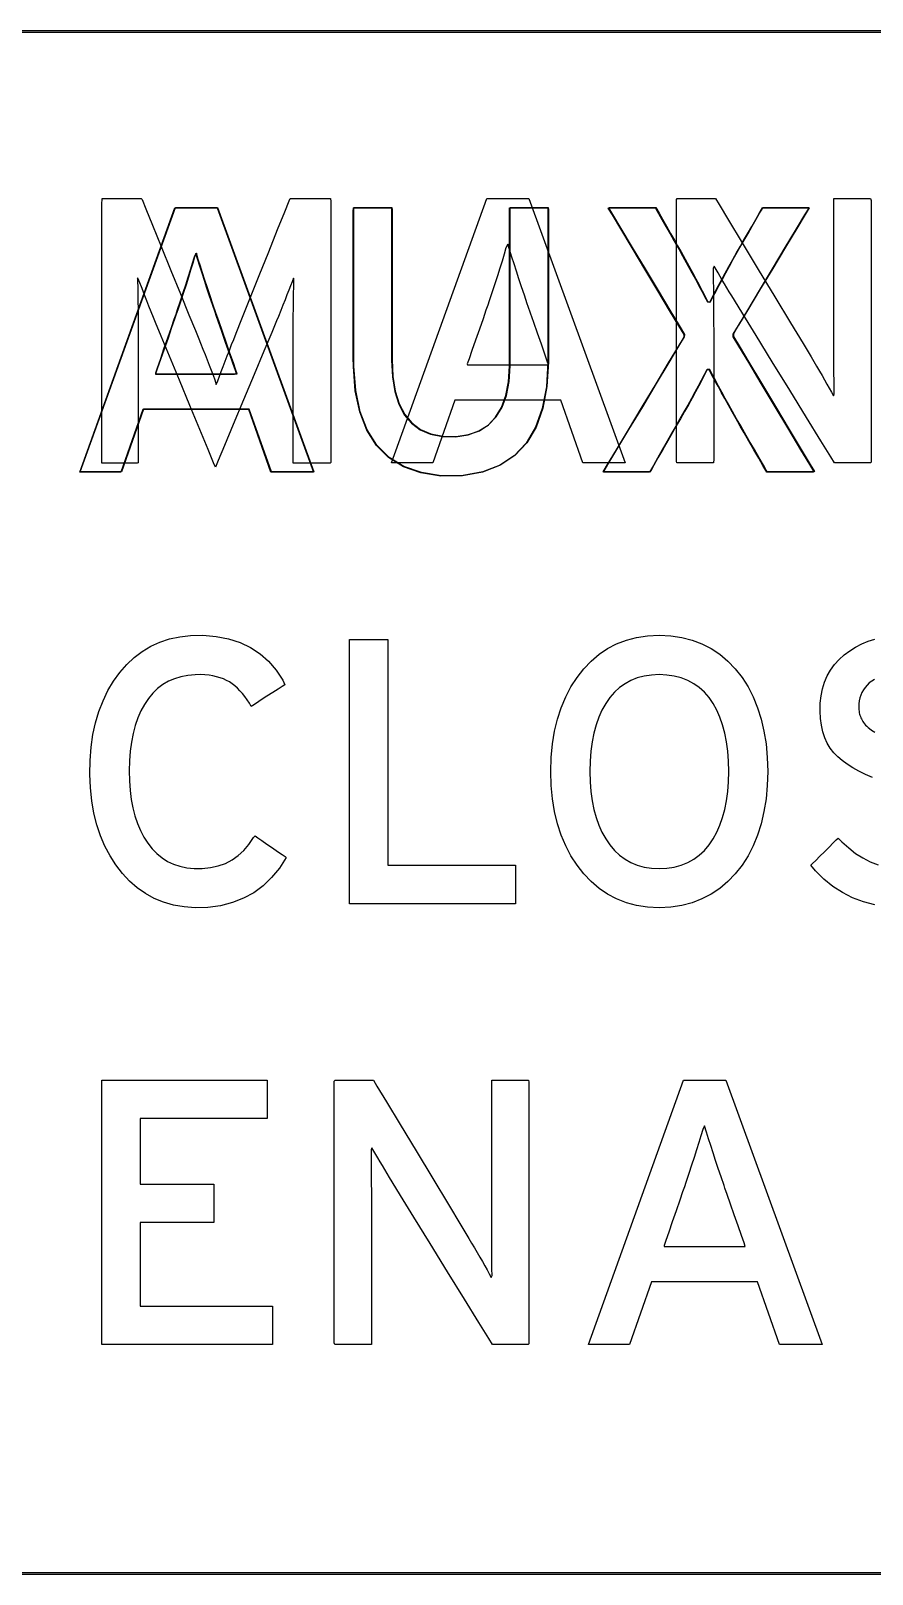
# Model space of a CAD drawing. Extents: x 1 to 47.7, y 0.2 to 35.
# Drawn here: x 24.362 to 24.733, y 7.687 to 8.367 of the extents above; entities that cross this region are included whole.
import ezdxf

# ---------------------------------------------------------------- set-up
doc = ezdxf.new("R2010")
doc.units = 0
doc.header["$MEASUREMENT"] = 0
for name, color, linetype in [('4_1__5U__UP_TO_TWO_IO_BOAR', 7, 'CONTINUOUS'), ('4_2__5U__FRONT_PANEL_W_24_', 7, 'CONTINUOUS'), ('5_1___24__TARGET_LEDS___12', 7, 'CONTINUOUS')]:
    doc.layers.add(name, color=color, linetype=linetype)

msp = doc.modelspace()

# ---------------------------------------------------------------- linework, layer by layer
at = {"layer": '4_1__5U__UP_TO_TWO_IO_BOAR'}
for points in [[(24.8609, 8.36655), (24.67013, 8.36655), (24.25698, 8.36655)], [(24.60582, 8.1767), (24.59606, 8.20439), (24.54934, 8.20439), (24.53966, 8.1767), (24.52151, 8.1767), (24.5635, 8.29332), (24.58206, 8.29332), (24.62454, 8.1767), (24.60582, 8.1767)], [(24.50289, 7.98226), (24.50289, 8.09888), (24.51979, 8.09888), (24.51979, 7.99934), (24.57614, 7.99934), (24.57614, 7.98226), (24.50289, 7.98226)], [(24.73359, 8.03798), (24.73045, 8.03934), (24.72754, 8.04076), (24.72487, 8.04224), (24.72242, 8.04379), (24.72021, 8.0454), (24.71822, 8.04704), (24.71645, 8.04885), (24.7149, 8.05085), (24.71359, 8.05307), (24.7125, 8.0555), (24.71164, 8.05813), (24.711, 8.06097), (24.7106, 8.06402), (24.71042, 8.06728), (24.7105, 8.07069), (24.71087, 8.07396), (24.71151, 8.07706), (24.71243, 8.07999), (24.71362, 8.08275), (24.71508, 8.08534), (24.71682, 8.08776), (24.71884, 8.09), (24.72112, 8.09208), (24.72354, 8.09389), (24.72609, 8.09549), (24.72878, 8.09687), (24.73163, 8.09804), (24.73462, 8.099)], [(24.73448, 8.08122), (24.73323, 8.08048), (24.73212, 8.07964), (24.73114, 8.07868), (24.73028, 8.07766), (24.72953, 8.07659), (24.7289, 8.07547), (24.72838, 8.0743), (24.72798, 8.07307), (24.72769, 8.07179), (24.72752, 8.07046), (24.72747, 8.06911), (24.72749, 8.06844), (24.72753, 8.06779), (24.72761, 8.06716), (24.72771, 8.06655), (24.72784, 8.06596), (24.728, 8.0654), (24.72819, 8.06485), (24.7284, 8.06432), (24.72864, 8.0638), (24.72893, 8.06325), (24.72926, 8.06271), (24.72964, 8.06217), (24.73006, 8.06163), (24.73053, 8.06111), (24.73105, 8.06059), (24.73162, 8.06008), (24.73223, 8.05957), (24.73314, 8.05889), (24.73457, 8.05798)], [(24.73457, 7.98176), (24.72954, 7.98312), (24.72479, 7.98493), (24.72031, 7.9872), (24.71609, 7.98993), (24.71214, 7.99311), (24.70846, 7.99675), (24.70638, 7.99929), (24.70711, 8.00003), (24.70849, 8.0014), (24.7103, 8.00321), (24.71233, 8.00523), (24.71437, 8.00726), (24.71619, 8.00909), (24.7176, 8.01049), (24.71837, 8.01126), (24.72009, 8.00962), (24.72304, 8.00688), (24.7261, 8.00449), (24.72929, 8.00245), (24.73259, 8.00076), (24.736, 7.99941)], [(24.39376, 7.78781), (24.39376, 7.90443), (24.46654, 7.90443), (24.46654, 7.88752), (24.41066, 7.88752), (24.41066, 7.85852), (24.44312, 7.85852), (24.44312, 7.84162), (24.41066, 7.84162), (24.41066, 7.80473), (24.46898, 7.80473), (24.46898, 7.78781), (24.39376, 7.78781)], [(24.69257, 7.78781), (24.68281, 7.8155), (24.63609, 7.8155), (24.62641, 7.78781), (24.60826, 7.78781), (24.65025, 7.90443), (24.66881, 7.90443), (24.71129, 7.78781), (24.69257, 7.78781)], [(24.22909, 7.68656), (24.43217, 7.68656), (24.641, 7.68656), (24.83546, 7.68656)]]:
    msp.add_lwpolyline(points, dxfattribs=at)
for points in [[(24.47814, 8.17665), (24.47814, 8.17887), (24.47814, 8.1848), (24.47814, 8.19335), (24.47814, 8.20342), (24.47814, 8.21391), (24.47814, 8.22373), (24.47814, 8.23179), (24.47814, 8.23699), (24.47814, 8.23901), (24.47814, 8.24186), (24.47816, 8.24457), (24.47818, 8.24714), (24.47821, 8.24957), (24.47825, 8.25186), (24.4783, 8.25401), (24.47836, 8.25603), (24.47842, 8.2579), (24.4782, 8.2582), (24.47757, 8.25655), (24.47688, 8.25478), (24.47614, 8.25287), (24.47534, 8.25083), (24.47448, 8.24866), (24.47356, 8.24637), (24.47259, 8.24394), (24.47156, 8.24137), (24.47075, 8.23941), (24.46861, 8.23429), (24.46514, 8.22599), (24.46084, 8.21569), (24.45618, 8.20455), (24.45165, 8.19373), (24.44775, 8.1844), (24.44496, 8.17772), (24.44377, 8.17486), (24.44297, 8.17672), (24.44052, 8.18264), (24.43687, 8.19149), (24.4325, 8.20208), (24.42788, 8.21325), (24.42351, 8.22384), (24.41985, 8.23268), (24.4174, 8.23861), (24.41651, 8.24079), (24.41548, 8.24338), (24.4145, 8.24584), (24.41358, 8.24817), (24.41271, 8.25036), (24.4119, 8.25243), (24.41114, 8.25436), (24.41042, 8.25617), (24.40977, 8.25784), (24.40938, 8.2583), (24.40945, 8.25646), (24.40951, 8.25447), (24.40956, 8.25235), (24.4096, 8.25009), (24.40963, 8.24769), (24.40966, 8.24515), (24.40967, 8.24248), (24.40968, 8.23966), (24.40968, 8.23765), (24.40968, 8.23324), (24.40968, 8.22572), (24.40968, 8.21619), (24.40968, 8.20575), (24.40968, 8.19549), (24.40968, 8.18651), (24.40968, 8.17991), (24.40968, 8.17677), (24.40933, 8.17665), (24.40799, 8.17665), (24.40591, 8.17665), (24.40337, 8.17665), (24.40066, 8.17665), (24.39807, 8.17665), (24.39586, 8.17665), (24.39433, 8.17665), (24.39376, 8.17665), (24.39376, 8.18085), (24.39376, 8.19206), (24.39376, 8.20822), (24.39376, 8.22725), (24.39376, 8.24709), (24.39376, 8.26566), (24.39376, 8.2809), (24.39376, 8.29074), (24.39379, 8.29332), (24.39468, 8.29332), (24.39655, 8.29332), (24.3991, 8.29332), (24.402, 8.29332), (24.40496, 8.29332), (24.40766, 8.29332), (24.40979, 8.29332), (24.41104, 8.29332), (24.41143, 8.29286), (24.41307, 8.28883), (24.41603, 8.28155), (24.41987, 8.27213), (24.42412, 8.26166), (24.42835, 8.25126), (24.43211, 8.24202), (24.43495, 8.23505), (24.43642, 8.23145), (24.43724, 8.22947), (24.43828, 8.22695), (24.43927, 8.22451), (24.44021, 8.22214), (24.4411, 8.21984), (24.44194, 8.21762), (24.44273, 8.21546), (24.44347, 8.21338), (24.44417, 8.21137), (24.44485, 8.2129), (24.44558, 8.21494), (24.44635, 8.21706), (24.44718, 8.21926), (24.44805, 8.22154), (24.44896, 8.22391), (24.44993, 8.22635), (24.45094, 8.22888), (24.45189, 8.23122), (24.45297, 8.23392), (24.45549, 8.24024), (24.45902, 8.24907), (24.46311, 8.25931), (24.46732, 8.26985), (24.47122, 8.2796), (24.47435, 8.28745), (24.47629, 8.2923), (24.47677, 8.29332), (24.47782, 8.29332), (24.47984, 8.29332), (24.48252, 8.29332), (24.48554, 8.29332), (24.48858, 8.29332), (24.49131, 8.29332), (24.49342, 8.29332), (24.49459, 8.29332), (24.49472, 8.29198), (24.49472, 8.28363), (24.49472, 8.26941), (24.49472, 8.2514), (24.49472, 8.23166), (24.49472, 8.21227), (24.49472, 8.1953), (24.49472, 8.18281), (24.49472, 8.17687), (24.49436, 8.17665), (24.49296, 8.17665), (24.49079, 8.17665), (24.48815, 8.17665), (24.48533, 8.17665), (24.48262, 8.17665), (24.48033, 8.17665), (24.47873, 8.17665)], [(24.71682, 8.1767), (24.71518, 8.17937), (24.7108, 8.18649), (24.70449, 8.19674), (24.69707, 8.20879), (24.68936, 8.22131), (24.68218, 8.23298), (24.67634, 8.24247), (24.67265, 8.24846), (24.67147, 8.25038), (24.67038, 8.25221), (24.66932, 8.25399), (24.6683, 8.25571), (24.66731, 8.25738), (24.66635, 8.259), (24.66543, 8.26057), (24.66455, 8.26209), (24.6637, 8.26356), (24.66334, 8.26261), (24.66335, 8.25981), (24.66336, 8.25691), (24.66337, 8.25393), (24.66339, 8.25085), (24.66341, 8.24769), (24.66344, 8.24443), (24.66347, 8.24109), (24.6635, 8.23765), (24.66351, 8.23552), (24.66351, 8.23009), (24.66351, 8.22192), (24.66351, 8.21211), (24.66351, 8.20175), (24.66351, 8.19194), (24.66351, 8.18377), (24.66351, 8.17834), (24.66349, 8.1767), (24.66273, 8.1767), (24.66102, 8.1767), (24.65864, 8.1767), (24.65591, 8.1767), (24.65311, 8.1767), (24.65054, 8.1767), (24.6485, 8.1767), (24.6473, 8.1767), (24.64709, 8.17752), (24.64709, 8.18508), (24.64709, 8.19883), (24.64709, 8.21665), (24.64709, 8.23645), (24.64709, 8.25609), (24.64709, 8.27346), (24.64709, 8.28645), (24.64709, 8.29295), (24.64742, 8.29332), (24.64884, 8.29332), (24.65107, 8.29332), (24.65383, 8.29332), (24.65678, 8.29332), (24.65962, 8.29332), (24.66204, 8.29332), (24.66372, 8.29332), (24.66435, 8.29332), (24.66591, 8.29072), (24.67009, 8.28379), (24.67611, 8.27382), (24.68318, 8.2621), (24.69054, 8.24991), (24.69739, 8.23856), (24.70296, 8.22932), (24.70647, 8.2235), (24.70766, 8.22151), (24.70892, 8.21934), (24.71013, 8.21725), (24.71129, 8.21524), (24.71239, 8.2133), (24.71345, 8.21143), (24.71445, 8.20964), (24.7154, 8.20793), (24.7163, 8.20629), (24.71665, 8.20722), (24.71662, 8.21012), (24.71659, 8.21309), (24.71656, 8.21614), (24.71654, 8.21928), (24.71653, 8.2225), (24.71652, 8.2258), (24.71651, 8.22918), (24.71651, 8.23264), (24.71651, 8.23477), (24.71651, 8.24018), (24.71651, 8.24831), (24.71651, 8.25807), (24.71651, 8.26839), (24.71651, 8.27816), (24.71651, 8.28629), (24.71651, 8.29169), (24.71653, 8.29332), (24.71728, 8.29332), (24.719, 8.29332), (24.72138, 8.29332), (24.72411, 8.29332), (24.72691, 8.29332), (24.72948, 8.29332), (24.73152, 8.29332), (24.73272, 8.29332), (24.73292, 8.2925), (24.73292, 8.28495), (24.73292, 8.2712), (24.73292, 8.25337), (24.73292, 8.23358), (24.73292, 8.21394), (24.73292, 8.19656), (24.73292, 8.18357), (24.73292, 8.17707), (24.73262, 8.1767), (24.7313, 8.1767), (24.72921, 8.1767), (24.72664, 8.1767), (24.72389, 8.1767), (24.72123, 8.1767), (24.71898, 8.1767), (24.71741, 8.1767)], [(24.58133, 8.24685), (24.58003, 8.25069), (24.57879, 8.25436), (24.57762, 8.25789), (24.57651, 8.26125), (24.57546, 8.26447), (24.57448, 8.26753), (24.57356, 8.27043), (24.5727, 8.27318), (24.57193, 8.27157), (24.57109, 8.26875), (24.57019, 8.26576), (24.5692, 8.2626), (24.56815, 8.25928), (24.56702, 8.25578), (24.56581, 8.25211), (24.56453, 8.24827), (24.56385, 8.24628), (24.56307, 8.24404), (24.56179, 8.24034), (24.5602, 8.23577), (24.55851, 8.23091), (24.55692, 8.22634), (24.55564, 8.22264), (24.55486, 8.22039), (24.55496, 8.21998), (24.5575, 8.21998), (24.56215, 8.21998), (24.56814, 8.21998), (24.57467, 8.21998), (24.58097, 8.21998), (24.58625, 8.21998), (24.58972, 8.21998), (24.59067, 8.22003), (24.59014, 8.22154), (24.58903, 8.22475), (24.58752, 8.22907), (24.58583, 8.23391), (24.58417, 8.2387), (24.58272, 8.24284), (24.58171, 8.24575)], [(24.47506, 8.00269), (24.47201, 7.99795), (24.46859, 7.99379), (24.46482, 7.99018), (24.46068, 7.98714), (24.45618, 7.98466), (24.45132, 7.98275), (24.44609, 7.9814), (24.44051, 7.98061), (24.43484, 7.98043), (24.42995, 7.98085), (24.42532, 7.98169), (24.42094, 7.98296), (24.41682, 7.98465), (24.41294, 7.98677), (24.40932, 7.98931), (24.40596, 7.99228), (24.40284, 7.99567), (24.39994, 7.99941), (24.39733, 8.00342), (24.39504, 8.0077), (24.3931, 8.01227), (24.39149, 8.01713), (24.39021, 8.02226), (24.38927, 8.02768), (24.38867, 8.03339), (24.3884, 8.03938), (24.38852, 8.04547), (24.38899, 8.0513), (24.3898, 8.05685), (24.39094, 8.06212), (24.39241, 8.06711), (24.39423, 8.07183), (24.39637, 8.07627), (24.39886, 8.08043), (24.40167, 8.08431), (24.40468, 8.08782), (24.40795, 8.09091), (24.41147, 8.09358), (24.41524, 8.09582), (24.41926, 8.09765), (24.42354, 8.09906), (24.42806, 8.10004), (24.43284, 8.10061), (24.43823, 8.10071), (24.44412, 8.1002), (24.4496, 8.09913), (24.45464, 8.0975), (24.45927, 8.09531), (24.46347, 8.09255), (24.46725, 8.08924), (24.4706, 8.08536), (24.47353, 8.08091), (24.47438, 8.07885), (24.47326, 8.07812), (24.47139, 8.07692), (24.46904, 8.0754), (24.46649, 8.07376), (24.464, 8.07215), (24.46184, 8.07076), (24.46029, 8.06976), (24.45961, 8.06932), (24.45875, 8.0707), (24.45776, 8.07221), (24.45673, 8.07363), (24.45568, 8.07495), (24.45461, 8.07617), (24.4535, 8.0773), (24.45238, 8.07833), (24.45122, 8.07927), (24.45003, 8.0801), (24.44871, 8.08081), (24.44732, 8.08143), (24.44585, 8.08197), (24.4443, 8.08241), (24.44267, 8.08277), (24.44097, 8.08305), (24.43918, 8.08323), (24.43731, 8.08333), (24.43481, 8.08331), (24.43159, 8.08301), (24.42855, 8.08242), (24.4257, 8.08154), (24.42303, 8.08038), (24.42056, 8.07893), (24.41827, 8.07719), (24.41617, 8.07516), (24.41426, 8.07284), (24.41251, 8.07022), (24.41094, 8.06734), (24.40958, 8.06424), (24.40843, 8.06091), (24.40749, 8.05736), (24.40675, 8.05359), (24.40622, 8.04959), (24.40589, 8.04536), (24.40578, 8.04091), (24.40587, 8.03649), (24.40616, 8.03228), (24.40667, 8.0283), (24.40738, 8.02453), (24.40829, 8.02099), (24.40942, 8.01767), (24.41075, 8.01456), (24.41229, 8.01168), (24.41402, 8.009), (24.41591, 8.00653), (24.41798, 8.00436), (24.42024, 8.00251), (24.42269, 8.00096), (24.42533, 7.99971), (24.42816, 7.99878), (24.43117, 7.99815), (24.43437, 7.99783), (24.43794, 7.99783), (24.4416, 7.9982), (24.44502, 7.99895), (24.4482, 8.00009), (24.45114, 8.00161), (24.45384, 8.00351), (24.4563, 8.0058), (24.45853, 8.00847), (24.46052, 8.01152), (24.46129, 8.0122), (24.46245, 8.0114), (24.46427, 8.01014), (24.46651, 8.00859), (24.46891, 8.00693), (24.47122, 8.00534), (24.47318, 8.00398), (24.47455, 8.00304)], [(24.68735, 8.04061), (24.68714, 8.0344), (24.68659, 8.02849), (24.68569, 8.02289), (24.68445, 8.01758), (24.68286, 8.01257), (24.68093, 8.00786), (24.67865, 8.00345), (24.67603, 7.99934), (24.67304, 7.9955), (24.66976, 7.99204), (24.66621, 7.98903), (24.6624, 7.98647), (24.65833, 7.98436), (24.654, 7.98269), (24.6494, 7.98148), (24.64455, 7.98071), (24.63943, 7.98039), (24.63436, 7.98071), (24.62954, 7.98148), (24.625, 7.98269), (24.62072, 7.98436), (24.6167, 7.98647), (24.61296, 7.98903), (24.60947, 7.99204), (24.60626, 7.9955), (24.60327, 7.99934), (24.60059, 8.00345), (24.59825, 8.00786), (24.59627, 8.01257), (24.59464, 8.01758), (24.59337, 8.02289), (24.59245, 8.02849), (24.59189, 8.0344), (24.59167, 8.04061), (24.59189, 8.04682), (24.59245, 8.05274), (24.59337, 8.05836), (24.59464, 8.06369), (24.59627, 8.06873), (24.59825, 8.07348), (24.60059, 8.07793), (24.60327, 8.0821), (24.60626, 8.08593), (24.60947, 8.08934), (24.61296, 8.0923), (24.6167, 8.09482), (24.62072, 8.09689), (24.625, 8.09852), (24.62954, 8.09971), (24.63436, 8.10045), (24.63943, 8.10075), (24.64455, 8.10045), (24.6494, 8.09971), (24.654, 8.09852), (24.65833, 8.09689), (24.6624, 8.09482), (24.66621, 8.0923), (24.66976, 8.08934), (24.67304, 8.08593), (24.67603, 8.0821), (24.67865, 8.07793), (24.68093, 8.07348), (24.68286, 8.06873), (24.68445, 8.06369), (24.68569, 8.05836), (24.68659, 8.05274), (24.68714, 8.04682)], [(24.67013, 8.04061), (24.67002, 8.04519), (24.6697, 8.04954), (24.66916, 8.05365), (24.66841, 8.05752), (24.66745, 8.06115), (24.66627, 8.06455), (24.66488, 8.06771), (24.66328, 8.07064), (24.66145, 8.07328), (24.65941, 8.07561), (24.65716, 8.07762), (24.65472, 8.07934), (24.65207, 8.08075), (24.64921, 8.08185), (24.64616, 8.08265), (24.6429, 8.08315), (24.63943, 8.08335), (24.63604, 8.08315), (24.63284, 8.08265), (24.62984, 8.08185), (24.62703, 8.08075), (24.62442, 8.07934), (24.622, 8.07762), (24.61977, 8.07561), (24.61774, 8.07328), (24.61589, 8.07064), (24.61425, 8.06771), (24.61283, 8.06455), (24.61163, 8.06115), (24.61065, 8.05752), (24.60988, 8.05365), (24.60934, 8.04954), (24.60901, 8.04519), (24.6089, 8.04061), (24.60901, 8.03608), (24.60934, 8.03179), (24.60988, 8.02772), (24.61065, 8.02389), (24.61163, 8.02029), (24.61283, 8.01693), (24.61425, 8.0138), (24.61589, 8.0109), (24.61774, 8.00819), (24.61977, 8.00576), (24.622, 8.00364), (24.62442, 8.00186), (24.62703, 8.00039), (24.62984, 7.99925), (24.63284, 7.99844), (24.63604, 7.99795), (24.63943, 7.99779), (24.6429, 7.99795), (24.64616, 7.99844), (24.64921, 7.99925), (24.65207, 8.00039), (24.65472, 8.00186), (24.65716, 8.00364), (24.65941, 8.00576), (24.66145, 8.00819), (24.66328, 8.0109), (24.66488, 8.0138), (24.66627, 8.01693), (24.66745, 8.02029), (24.66841, 8.02389), (24.66916, 8.02772), (24.6697, 8.03179), (24.67002, 8.03608)], [(24.56595, 7.78781), (24.5643, 7.79048), (24.55992, 7.7976), (24.55361, 7.80785), (24.54619, 7.8199), (24.53848, 7.83242), (24.5313, 7.84409), (24.52546, 7.85358), (24.52177, 7.85957), (24.5206, 7.86149), (24.5195, 7.86332), (24.51844, 7.8651), (24.51742, 7.86682), (24.51643, 7.86849), (24.51547, 7.87012), (24.51455, 7.87169), (24.51367, 7.8732), (24.51282, 7.87467), (24.51247, 7.87372), (24.51247, 7.87092), (24.51248, 7.86802), (24.51249, 7.86504), (24.51251, 7.86196), (24.51253, 7.8588), (24.51256, 7.85554), (24.51259, 7.8522), (24.51262, 7.84876), (24.51263, 7.84663), (24.51263, 7.8412), (24.51263, 7.83303), (24.51263, 7.82322), (24.51263, 7.81286), (24.51263, 7.80305), (24.51263, 7.79488), (24.51263, 7.78945), (24.51261, 7.78781), (24.51185, 7.78781), (24.51014, 7.78781), (24.50776, 7.78781), (24.50503, 7.78781), (24.50223, 7.78781), (24.49966, 7.78781), (24.49762, 7.78781), (24.49642, 7.78781), (24.49622, 7.78863), (24.49622, 7.79619), (24.49622, 7.80994), (24.49622, 7.82777), (24.49622, 7.84756), (24.49622, 7.8672), (24.49622, 7.88457), (24.49622, 7.89757), (24.49622, 7.90406), (24.49654, 7.90443), (24.49796, 7.90443), (24.50019, 7.90443), (24.50295, 7.90443), (24.5059, 7.90443), (24.50874, 7.90443), (24.51116, 7.90443), (24.51284, 7.90443), (24.51347, 7.90443), (24.51504, 7.90184), (24.51922, 7.89491), (24.52523, 7.88493), (24.53231, 7.87321), (24.53966, 7.86102), (24.54651, 7.84967), (24.55208, 7.84043), (24.55559, 7.83461), (24.55678, 7.83262), (24.55804, 7.83046), (24.55925, 7.82837), (24.56041, 7.82635), (24.56151, 7.82441), (24.56257, 7.82254), (24.56357, 7.82075), (24.56452, 7.81904), (24.56543, 7.8174), (24.56577, 7.81833), (24.56574, 7.82123), (24.56571, 7.8242), (24.56568, 7.82726), (24.56567, 7.83039), (24.56565, 7.83361), (24.56564, 7.83691), (24.56564, 7.84029), (24.56563, 7.84375), (24.56563, 7.84588), (24.56563, 7.85129), (24.56563, 7.85942), (24.56563, 7.86919), (24.56563, 7.8795), (24.56563, 7.88927), (24.56563, 7.8974), (24.56563, 7.9028), (24.56565, 7.90443), (24.56641, 7.90443), (24.56812, 7.90443), (24.5705, 7.90443), (24.57323, 7.90443), (24.57603, 7.90443), (24.5786, 7.90443), (24.58064, 7.90443), (24.58184, 7.90443), (24.58204, 7.90361), (24.58204, 7.89606), (24.58204, 7.88231), (24.58204, 7.86448), (24.58204, 7.84469), (24.58204, 7.82505), (24.58204, 7.80768), (24.58204, 7.79468), (24.58204, 7.78818), (24.58174, 7.78781), (24.58042, 7.78781), (24.57833, 7.78781), (24.57576, 7.78781), (24.57301, 7.78781), (24.57036, 7.78781), (24.5681, 7.78781), (24.56653, 7.78781)], [(24.66808, 7.85796), (24.66678, 7.8618), (24.66554, 7.86548), (24.66437, 7.869), (24.66326, 7.87237), (24.66221, 7.87558), (24.66123, 7.87864), (24.66031, 7.88154), (24.65945, 7.88429), (24.65868, 7.88269), (24.65784, 7.87987), (24.65694, 7.87688), (24.65596, 7.87372), (24.6549, 7.87039), (24.65377, 7.86689), (24.65256, 7.86322), (24.65128, 7.85938), (24.6506, 7.85739), (24.64982, 7.85515), (24.64854, 7.85145), (24.64695, 7.84688), (24.64526, 7.84202), (24.64367, 7.83745), (24.64239, 7.83375), (24.64161, 7.8315), (24.64171, 7.8311), (24.64425, 7.8311), (24.64891, 7.8311), (24.65489, 7.8311), (24.66142, 7.8311), (24.66772, 7.8311), (24.673, 7.8311), (24.67648, 7.8311), (24.67742, 7.83114), (24.67689, 7.83265), (24.67578, 7.83586), (24.67427, 7.84018), (24.67259, 7.84502), (24.67092, 7.84981), (24.66948, 7.85395), (24.66846, 7.85686)]]:
    msp.add_lwpolyline(points, close=True, dxfattribs=at)
at = {"layer": '4_2__5U__FRONT_PANEL_W_24_'}
for points in [[(24.86034, 8.36729), (24.66957, 8.36729), (24.25643, 8.36729)], [(24.46851, 8.17274), (24.45874, 8.20043), (24.41203, 8.20043), (24.40234, 8.17274), (24.3842, 8.17274), (24.42619, 8.28936), (24.44474, 8.28936), (24.48722, 8.17274), (24.46851, 8.17274)], [(24.22853, 7.6873), (24.43161, 7.6873), (24.64044, 7.6873), (24.83491, 7.6873)]]:
    msp.add_lwpolyline(points, dxfattribs=at)
for points in [[(24.59064, 8.22135), (24.58998, 8.21041), (24.58816, 8.20081), (24.58519, 8.19254), (24.58107, 8.1856), (24.57579, 8.18), (24.56936, 8.17573), (24.56178, 8.17279), (24.55305, 8.17119), (24.54341, 8.17105), (24.53461, 8.17242), (24.52694, 8.17513), (24.52041, 8.17917), (24.51501, 8.18455), (24.51076, 8.19127), (24.50765, 8.19932), (24.50568, 8.20871), (24.50484, 8.21943), (24.50481, 8.22338), (24.50481, 8.22938), (24.50481, 8.23857), (24.50481, 8.24968), (24.50481, 8.26142), (24.50481, 8.27252), (24.50481, 8.28171), (24.50481, 8.28771), (24.50484, 8.28936), (24.50571, 8.28936), (24.50757, 8.28936), (24.51009, 8.28936), (24.51297, 8.28936), (24.51588, 8.28936), (24.5185, 8.28936), (24.52052, 8.28936), (24.52161, 8.28936), (24.52171, 8.28843), (24.52171, 8.28325), (24.52171, 8.27465), (24.52171, 8.2639), (24.52171, 8.25225), (24.52171, 8.24099), (24.52171, 8.23138), (24.52171, 8.22468), (24.52171, 8.22217), (24.52206, 8.21479), (24.52311, 8.20832), (24.52486, 8.20276), (24.52731, 8.19809), (24.53046, 8.19433), (24.5343, 8.19147), (24.53885, 8.18952), (24.54409, 8.18847), (24.54996, 8.18837), (24.55544, 8.18921), (24.56021, 8.19092), (24.56425, 8.19351), (24.56758, 8.19697), (24.5702, 8.2013), (24.57209, 8.20651), (24.57327, 8.21258), (24.57374, 8.21953), (24.57374, 8.22269), (24.57374, 8.22876), (24.57374, 8.23804), (24.57374, 8.24926), (24.57374, 8.26113), (24.57374, 8.27235), (24.57374, 8.28163), (24.57374, 8.2877), (24.57377, 8.28936), (24.57464, 8.28936), (24.5765, 8.28936), (24.57902, 8.28936), (24.5819, 8.28936), (24.58481, 8.28936), (24.58743, 8.28936), (24.58945, 8.28936), (24.59054, 8.28936), (24.59064, 8.28841), (24.59064, 8.28317), (24.59064, 8.27447), (24.59064, 8.26359), (24.59064, 8.2518), (24.59064, 8.24041), (24.59064, 8.23068), (24.59064, 8.2239)], [(24.68717, 8.17274), (24.6867, 8.17356), (24.68543, 8.17576), (24.68361, 8.17891), (24.68146, 8.18263), (24.67923, 8.1865), (24.67714, 8.19011), (24.67543, 8.19306), (24.67434, 8.19495), (24.67362, 8.19622), (24.67188, 8.19933), (24.67021, 8.20232), (24.66861, 8.2052), (24.6671, 8.20797), (24.66565, 8.21062), (24.66429, 8.21316), (24.663, 8.21558), (24.66179, 8.21788), (24.66067, 8.2179), (24.65952, 8.21562), (24.65827, 8.21322), (24.65693, 8.2107), (24.6555, 8.20805), (24.65397, 8.20528), (24.65235, 8.20238), (24.65063, 8.19937), (24.64882, 8.19623), (24.64809, 8.19495), (24.64701, 8.19306), (24.64533, 8.19011), (24.64326, 8.1865), (24.64106, 8.18263), (24.63894, 8.17891), (24.63714, 8.17576), (24.63589, 8.17356), (24.63542, 8.17274), (24.63467, 8.17274), (24.63269, 8.17274), (24.62984, 8.17274), (24.62648, 8.17274), (24.62298, 8.17274), (24.61971, 8.17274), (24.61704, 8.17274), (24.61534, 8.17274), (24.615, 8.17289), (24.61691, 8.17607), (24.62085, 8.18263), (24.62616, 8.19147), (24.6322, 8.20152), (24.63832, 8.21171), (24.64388, 8.22096), (24.64822, 8.22819), (24.6507, 8.23232), (24.65072, 8.23342), (24.6484, 8.23729), (24.64433, 8.24408), (24.63912, 8.25276), (24.63339, 8.26233), (24.62773, 8.27177), (24.62275, 8.28008), (24.61906, 8.28623), (24.61727, 8.28923), (24.61762, 8.28936), (24.61935, 8.28936), (24.62207, 8.28936), (24.62539, 8.28936), (24.62894, 8.28936), (24.63235, 8.28936), (24.63525, 8.28936), (24.63727, 8.28936), (24.63802, 8.28936), (24.63841, 8.28868), (24.63944, 8.28686), (24.64092, 8.28424), (24.64267, 8.28116), (24.64449, 8.27795), (24.64618, 8.27496), (24.64757, 8.2725), (24.64846, 8.27094), (24.64913, 8.26975), (24.65088, 8.26663), (24.65255, 8.26362), (24.65414, 8.26072), (24.65566, 8.25792), (24.6571, 8.25524), (24.65846, 8.25266), (24.65975, 8.25019), (24.66096, 8.24783), (24.6621, 8.24779), (24.66328, 8.2501), (24.66455, 8.25253), (24.6659, 8.25508), (24.66734, 8.25776), (24.66886, 8.26057), (24.67047, 8.2635), (24.67216, 8.26655), (24.67394, 8.26973), (24.67462, 8.27094), (24.67552, 8.2725), (24.67693, 8.27496), (24.67866, 8.27795), (24.6805, 8.28116), (24.68228, 8.28424), (24.68378, 8.28686), (24.68483, 8.28868), (24.68522, 8.28936), (24.68596, 8.28936), (24.68795, 8.28936), (24.6908, 8.28936), (24.69416, 8.28936), (24.69766, 8.28936), (24.70093, 8.28936), (24.7036, 8.28936), (24.7053, 8.28936), (24.70565, 8.28923), (24.70385, 8.28624), (24.70016, 8.2801), (24.69519, 8.27182), (24.68953, 8.26241), (24.68379, 8.25287), (24.67859, 8.24421), (24.67452, 8.23744), (24.67219, 8.23358), (24.67222, 8.23248), (24.6747, 8.22834), (24.67904, 8.22109), (24.68459, 8.21182), (24.69072, 8.2016), (24.69676, 8.19152), (24.70207, 8.18265), (24.70601, 8.17608), (24.70792, 8.17289), (24.70757, 8.17274), (24.70584, 8.17274), (24.70313, 8.17274), (24.69981, 8.17274), (24.69626, 8.17274), (24.69284, 8.17274), (24.68994, 8.17274), (24.68793, 8.17274)], [(24.44401, 8.24289), (24.44271, 8.24673), (24.44148, 8.2504), (24.4403, 8.25393), (24.43919, 8.25729), (24.43815, 8.26051), (24.43716, 8.26357), (24.43624, 8.26647), (24.43539, 8.26922), (24.43461, 8.26761), (24.43378, 8.26479), (24.43287, 8.2618), (24.43189, 8.25864), (24.43083, 8.25532), (24.4297, 8.25182), (24.42849, 8.24815), (24.42721, 8.24431), (24.42653, 8.24232), (24.42575, 8.24008), (24.42447, 8.23638), (24.42288, 8.23181), (24.42119, 8.22695), (24.41961, 8.22238), (24.41832, 8.21868), (24.41754, 8.21643), (24.41765, 8.21602), (24.42019, 8.21602), (24.42484, 8.21602), (24.43082, 8.21602), (24.43735, 8.21602), (24.44365, 8.21602), (24.44893, 8.21602), (24.45241, 8.21602), (24.45335, 8.21607), (24.45283, 8.21758), (24.45171, 8.22079), (24.45021, 8.22511), (24.44852, 8.22995), (24.44685, 8.23474), (24.44541, 8.23888), (24.44439, 8.24179)]]:
    msp.add_lwpolyline(points, close=True, dxfattribs=at)
at = {"layer": '5_1___24__TARGET_LEDS___12'}
for points in [[(24.86034, 8.36729), (24.66957, 8.36729), (24.25643, 8.36729)], [(24.46828, 8.17262), (24.45851, 8.2003), (24.4118, 8.2003), (24.40211, 8.17262), (24.38397, 8.17262), (24.42596, 8.28924), (24.44451, 8.28924), (24.48699, 8.17262), (24.46828, 8.17262)], [(24.22853, 7.6873), (24.43161, 7.6873), (24.64044, 7.6873), (24.83491, 7.6873)]]:
    msp.add_lwpolyline(points, dxfattribs=at)
for points in [[(24.59041, 8.22123), (24.58975, 8.21029), (24.58793, 8.20069), (24.58496, 8.19242), (24.58084, 8.18548), (24.57556, 8.17987), (24.56913, 8.1756), (24.56155, 8.17267), (24.55282, 8.17107), (24.54318, 8.17092), (24.53437, 8.1723), (24.5267, 8.17501), (24.52017, 8.17905), (24.51478, 8.18443), (24.51053, 8.19114), (24.50742, 8.1992), (24.50544, 8.20858), (24.50461, 8.21931), (24.50458, 8.22326), (24.50458, 8.22926), (24.50458, 8.23845), (24.50458, 8.24955), (24.50458, 8.2613), (24.50458, 8.2724), (24.50458, 8.28159), (24.50458, 8.28759), (24.50461, 8.28924), (24.50548, 8.28924), (24.50734, 8.28924), (24.50986, 8.28924), (24.51274, 8.28924), (24.51565, 8.28924), (24.51827, 8.28924), (24.52029, 8.28924), (24.52138, 8.28924), (24.52148, 8.2883), (24.52148, 8.28313), (24.52148, 8.27453), (24.52148, 8.26377), (24.52148, 8.25213), (24.52148, 8.24087), (24.52148, 8.23126), (24.52148, 8.22456), (24.52148, 8.22205), (24.52183, 8.21467), (24.52288, 8.2082), (24.52463, 8.20263), (24.52708, 8.19797), (24.53023, 8.19421), (24.53407, 8.19135), (24.53862, 8.1894), (24.54386, 8.18835), (24.54973, 8.18824), (24.55521, 8.18909), (24.55997, 8.1908), (24.56402, 8.19339), (24.56735, 8.19685), (24.56996, 8.20118), (24.57186, 8.20638), (24.57304, 8.21246), (24.57351, 8.21941), (24.57351, 8.22257), (24.57351, 8.22863), (24.57351, 8.23792), (24.57351, 8.24914), (24.57351, 8.26101), (24.57351, 8.27223), (24.57351, 8.28151), (24.57351, 8.28757), (24.57354, 8.28924), (24.57441, 8.28924), (24.57627, 8.28924), (24.57879, 8.28924), (24.58167, 8.28924), (24.58458, 8.28924), (24.5872, 8.28924), (24.58922, 8.28924), (24.59031, 8.28924), (24.59041, 8.28829), (24.59041, 8.28305), (24.59041, 8.27435), (24.59041, 8.26347), (24.59041, 8.25168), (24.59041, 8.24029), (24.59041, 8.23056), (24.59041, 8.22378)], [(24.68694, 8.17262), (24.68647, 8.17344), (24.6852, 8.17563), (24.68338, 8.17879), (24.68123, 8.18251), (24.679, 8.18637), (24.67691, 8.18999), (24.6752, 8.19294), (24.67411, 8.19483), (24.67339, 8.19609), (24.67165, 8.1992), (24.66998, 8.2022), (24.66838, 8.20508), (24.66686, 8.20785), (24.66542, 8.2105), (24.66406, 8.21303), (24.66277, 8.21546), (24.66156, 8.21776), (24.66044, 8.21778), (24.65929, 8.2155), (24.65804, 8.2131), (24.6567, 8.21058), (24.65527, 8.20793), (24.65374, 8.20516), (24.65212, 8.20226), (24.6504, 8.19924), (24.64859, 8.1961), (24.64786, 8.19483), (24.64678, 8.19294), (24.64509, 8.18999), (24.64303, 8.18637), (24.64083, 8.18251), (24.63871, 8.17879), (24.63691, 8.17563), (24.63565, 8.17344), (24.63519, 8.17262), (24.63444, 8.17262), (24.63246, 8.17262), (24.62961, 8.17262), (24.62625, 8.17262), (24.62275, 8.17262), (24.61948, 8.17262), (24.61681, 8.17262), (24.6151, 8.17262), (24.61477, 8.17277), (24.61668, 8.17595), (24.62062, 8.18251), (24.62593, 8.19135), (24.63197, 8.2014), (24.63809, 8.21159), (24.64365, 8.22084), (24.64799, 8.22806), (24.65047, 8.23219), (24.65049, 8.23329), (24.64817, 8.23717), (24.6441, 8.24396), (24.63889, 8.25264), (24.63316, 8.26221), (24.6275, 8.27165), (24.62252, 8.27996), (24.61883, 8.28611), (24.61704, 8.2891), (24.61739, 8.28924), (24.61912, 8.28924), (24.62184, 8.28924), (24.62516, 8.28924), (24.62871, 8.28924), (24.63212, 8.28924), (24.63502, 8.28924), (24.63704, 8.28924), (24.63779, 8.28924), (24.63818, 8.28856), (24.63921, 8.28674), (24.64069, 8.28412), (24.64244, 8.28104), (24.64426, 8.27783), (24.64595, 8.27483), (24.64734, 8.27238), (24.64823, 8.27082), (24.6489, 8.26963), (24.65065, 8.26651), (24.65232, 8.2635), (24.65391, 8.2606), (24.65543, 8.2578), (24.65687, 8.25511), (24.65823, 8.25254), (24.65952, 8.25007), (24.66073, 8.24771), (24.66187, 8.24767), (24.66305, 8.24998), (24.66432, 8.2524), (24.66567, 8.25496), (24.66711, 8.25764), (24.66863, 8.26044), (24.67024, 8.26338), (24.67193, 8.26643), (24.67371, 8.26961), (24.67439, 8.27082), (24.67529, 8.27238), (24.6767, 8.27483), (24.67843, 8.27783), (24.68027, 8.28104), (24.68205, 8.28412), (24.68355, 8.28674), (24.6846, 8.28856), (24.68499, 8.28924), (24.68573, 8.28924), (24.68772, 8.28924), (24.69057, 8.28924), (24.69393, 8.28924), (24.69743, 8.28924), (24.70069, 8.28924), (24.70337, 8.28924), (24.70507, 8.28924), (24.70542, 8.2891), (24.70362, 8.28612), (24.69993, 8.27998), (24.69496, 8.2717), (24.6893, 8.26229), (24.68356, 8.25275), (24.67836, 8.24409), (24.67429, 8.23732), (24.67196, 8.23345), (24.67198, 8.23236), (24.67447, 8.22821), (24.67881, 8.22097), (24.68436, 8.2117), (24.69048, 8.20148), (24.69653, 8.1914), (24.70184, 8.18253), (24.70578, 8.17596), (24.70769, 8.17277), (24.70734, 8.17262), (24.70561, 8.17262), (24.7029, 8.17262), (24.69958, 8.17262), (24.69602, 8.17262), (24.69261, 8.17262), (24.68971, 8.17262), (24.6877, 8.17262)], [(24.44378, 8.24277), (24.44248, 8.2466), (24.44125, 8.25028), (24.44007, 8.2538), (24.43896, 8.25717), (24.43792, 8.26039), (24.43693, 8.26344), (24.43601, 8.26635), (24.43515, 8.2691), (24.43438, 8.26749), (24.43355, 8.26467), (24.43264, 8.26168), (24.43166, 8.25852), (24.4306, 8.25519), (24.42947, 8.2517), (24.42826, 8.24803), (24.42698, 8.24419), (24.4263, 8.2422), (24.42552, 8.23995), (24.42424, 8.23626), (24.42265, 8.23169), (24.42096, 8.22682), (24.41938, 8.22225), (24.41809, 8.21856), (24.41731, 8.21631), (24.41742, 8.2159), (24.41996, 8.2159), (24.42461, 8.2159), (24.43059, 8.2159), (24.43712, 8.2159), (24.44342, 8.2159), (24.4487, 8.2159), (24.45218, 8.2159), (24.45312, 8.21595), (24.4526, 8.21746), (24.45148, 8.22067), (24.44998, 8.22498), (24.44829, 8.22983), (24.44662, 8.23461), (24.44518, 8.23876), (24.44416, 8.24167)]]:
    msp.add_lwpolyline(points, close=True, dxfattribs=at)

doc.saveas('drawing.dxf')
